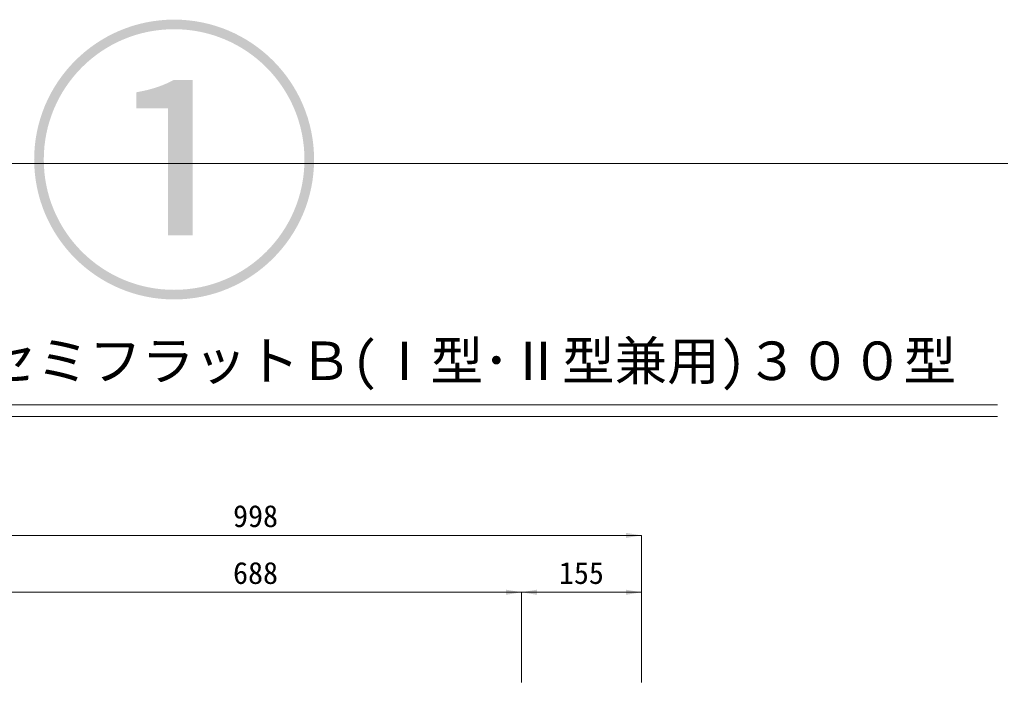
# Model space of a CAD drawing. Units: millimetres at full size. Extents: x 5964 to 125098, y -10801 to 28073.
# Drawn here: x 20362 to 21630, y 10179 to 11036 of the extents above; entities that cross this region are included whole.
import ezdxf
from ezdxf.enums import TextEntityAlignment as Align

# ---------------------------------------------------------------- set-up
doc = ezdxf.new("R2010")
doc.units = ezdxf.units.MM
doc.header["$LTSCALE"] = 19
for name, color, linetype, lineweight in [('0_2', 7, 'Continuous', 20), ('寸法線', 7, 'Continuous', 9), ('枠', 5, 'Continuous', 5), ('補助線', 8, 'Continuous', 13)]:
    doc.layers.add(name, color=color, linetype=linetype, lineweight=lineweight)
doc.styles.add('ＭＳ ゴシック', font='')
doc.styles.get('ＭＳ ゴシック').set_extended_font_data('MS Gothic')

# ---------------------------------------------------------------- blocks, each defined once
blk = doc.blocks.new('filled_arrow')
at = {"color": 0, "linetype": 'Continuous', "lineweight": -2}
blk.add_solid([(7.5, 1.25), (0, 0), (7.5, -1.25)], dxfattribs=at)

msp = doc.modelspace()

# ---------------------------------------------------------------- linework, layer by layer
at = {"layer": '0_2'}
for p, q in [((19512.93, 10537.93), (21626.64, 10537.93)), ((19512.93, 10522.93), (21626.64, 10522.93))]:
    msp.add_line(p, q, dxfattribs=at)
at = {"layer": '寸法線'}
for p, q in [((20167.98, 10369.02), (21165.98, 10369.02)), ((21165.98, 10178.84), (21165.98, 10369.02)), ((20322.98, 10295.44), (21010.98, 10295.44)), ((21010.98, 10178.84), (21010.98, 10295.44)), ((21010.98, 10295.44), (21165.98, 10295.44)), ((21010.98, 10178.84), (21010.98, 10295.44)), ((21165.98, 10178.84), (21165.98, 10295.44))]:
    msp.add_line(p, q, dxfattribs=at)
at = {"layer": '枠', "lineweight": 20}
msp.add_line((17761.67, 10850.09), (23361.67, 10850.09), dxfattribs=at)

# ---------------------------------------------------------------- block references
at = {"layer": '寸法線', "xscale": 2.67, "yscale": 2.67, "rotation": 180}
for p in [(21165.98, 10369.02), (21010.98, 10295.44), (21165.98, 10295.44)]:
    msp.add_blockref('filled_arrow', p, dxfattribs=at)
at = {"layer": '寸法線', "xscale": 2.67, "yscale": 2.67}
msp.add_blockref('filled_arrow', (21010.98, 10295.44), dxfattribs=at)

# ---------------------------------------------------------------- texts
at = {"layer": '0_2', "style": 'ＭＳ ゴシック'}
msp.add_text('ＩＢＣ排水側溝 集水桝 セミフラットＢ(Ⅰ型･Ⅱ型兼用)３００型', height=49.84, dxfattribs=at).set_placement((20570.66, 10594.9), align=Align.MIDDLE_CENTER)
at = {"layer": '寸法線', "style": 'ＭＳ ゴシック'}
for s, p in [('998', (20666.98, 10394.02)), ('688', (20666.98, 10320.44)), ('155', (21088.48, 10320.44))]:
    msp.add_text(s, height=28.48, dxfattribs=at).set_placement(p, align=Align.MIDDLE_CENTER)
at = {"layer": '補助線', "color": 1, "style": 'ＭＳ ゴシック'}
msp.add_text('①', height=284.8, dxfattribs=at).set_placement((20561.67, 10850.09), align=Align.MIDDLE_CENTER)

doc.saveas('drawing.dxf')
